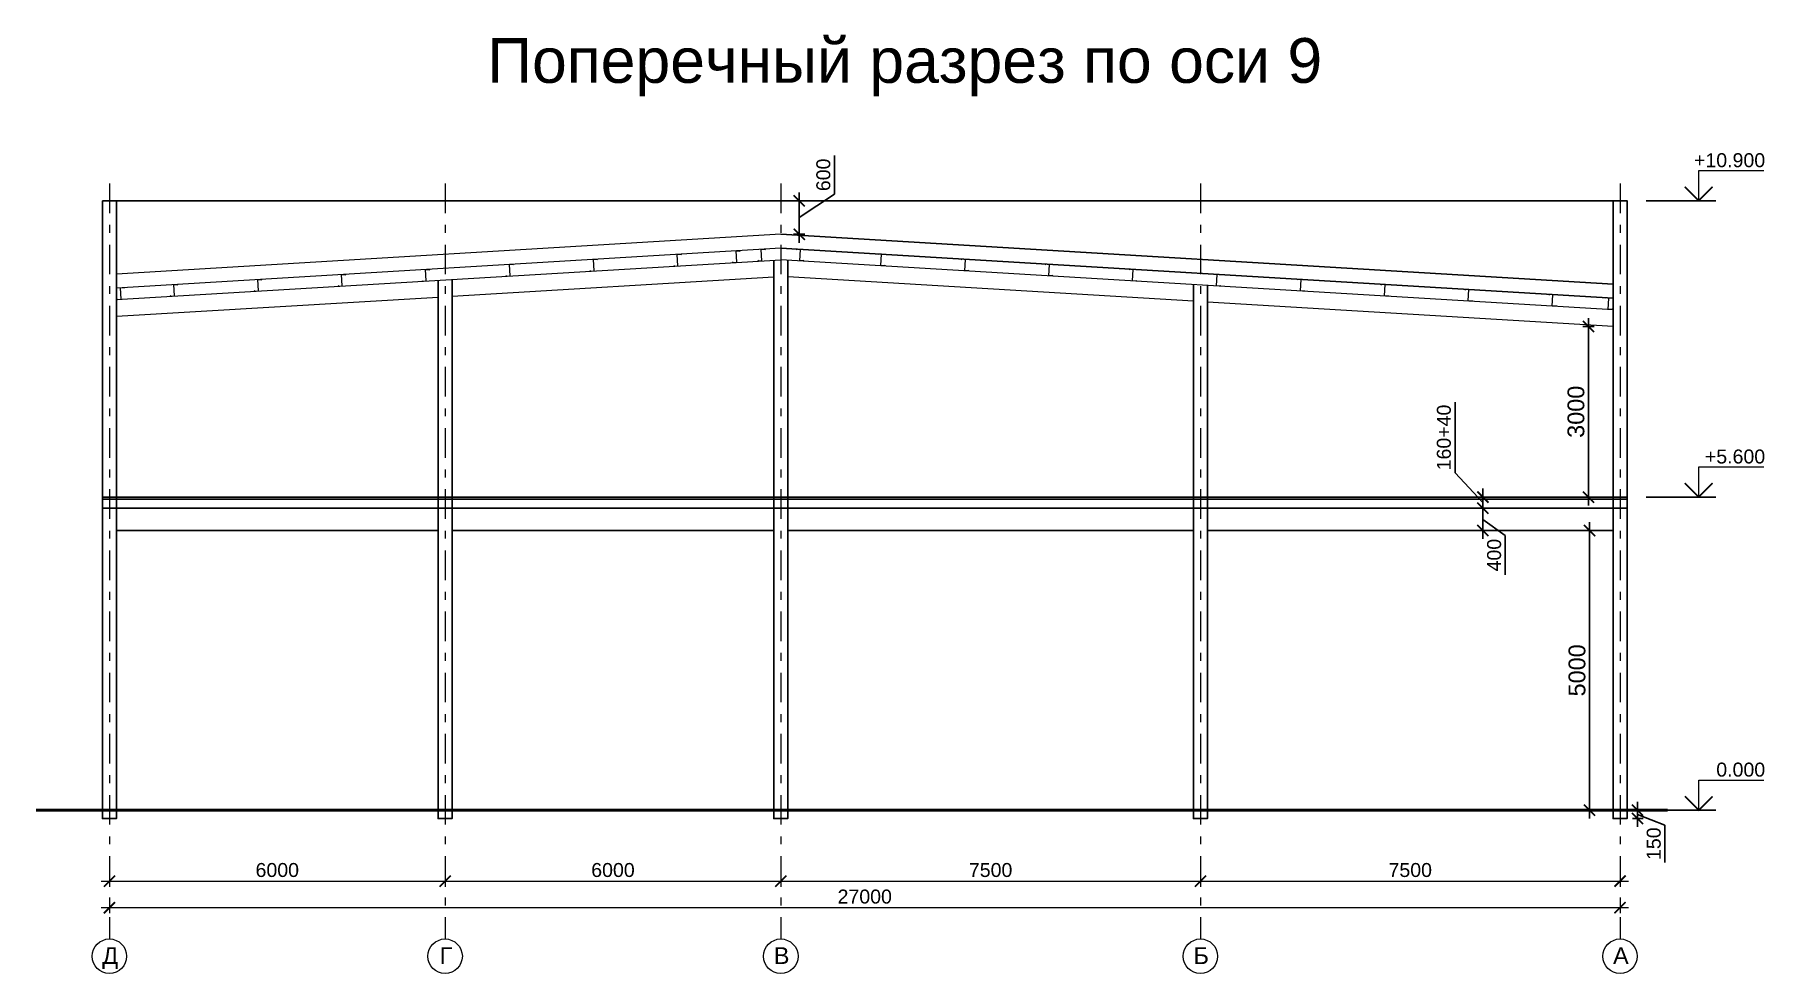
# Model space of a CAD drawing. Header units: millimetres. Extents: x -2648 to 2168491, y -277796 to 297800.
# Drawn here: x 73461 to 104378, y 65254 to 82045 of the extents above; entities that cross this region are included whole.
import ezdxf
from ezdxf.enums import TextEntityAlignment as Align

# ---------------------------------------------------------------- set-up
doc = ezdxf.new("R2010")
doc.units = ezdxf.units.MM
doc.linetypes.add('DIVIDE', pattern=[0])
doc.linetypes.add('Штрихштриховая', pattern=[1093.611073, 529.166651, -211.666656, 141.111112, -211.666656])
doc.layers.get('0').update_dxf_attribs({"lineweight": 0})
doc.layers.get('Defpoints').update_dxf_attribs({"color": 252})
doc.layers.add('Axes', color=1, linetype='Continuous')
doc.layers.add('Text', color=7, linetype='Continuous')
for name, color, linetype, lineweight in [('Dimension', 162, 'Continuous', 25), ('Dimension axis', 152, 'Continuous', 0), ('я_12', 1, 'Continuous', 20)]:
    doc.layers.add(name, color=color, linetype=linetype, lineweight=lineweight)
doc.styles.add('SPDS', font='romans.shx', dxfattribs={"width": 0.8, "oblique": 10})
doc.styles.get("Standard").update_dxf_attribs({"font": 'arial.ttf'})
doc.dimstyles.new('ARKO_TICK', dxfattribs={"dimscale": 100, "dimtxt": 2, "dimasz": 2, "dimexe": 1, "dimexo": 1, "dimgap": 1, "dimtad": 1, "dimdec": 0, "dimzin": 0, "dimdsep": 46, "dimtxsty": 'SPDS', "dimblk": 'OBLIQUE', "dimcen": 2, "dimdle": 1.5, "dimclrd": 256, "dimclre": 256, "dimclrt": 256, "dimadec": 6, "dimazin": 0, "dimtfac": 1, "dimtdec": 0, "dimtix": 1, "dimtmove": 1, "dimatfit": 3, "dimfxl": 1, "dimfxlon": 1, "dimtolj": 1, "dimtzin": 0, "dimarcsym": 0})

# ---------------------------------------------------------------- blocks, each defined once
blk = doc.blocks.new('_ArchTick')
at = {"color": 0, "linetype": 'ByBlock', "const_width": 0.15}
blk.add_lwpolyline([(-0.5, -0.5), (0.5, 0.5)], dxfattribs=at)
blk = doc.blocks.new('*D196')
at = {"layer": 'Defpoints', "color": 0, "lineweight": -2, "ltscale": 100, "transparency": 16777216}
for p in [(74798, 67271), (101798, 67271), (74798, 66429)]:
    blk.add_point(p, dxfattribs=at)
at = {"layer": 'Dimension axis', "ltscale": 100, "transparency": 16777216}
for p, q in [((74798, 66529), (74798, 66329)), ((101798, 66529), (101798, 66329)), ((101948, 66429), (74648, 66429))]:
    blk.add_line(p, q, dxfattribs=at)
at = {"layer": 'Dimension axis', "ltscale": 100, "transparency": 16777216, "xscale": 200, "yscale": 200, "zscale": 200, "rotation": 180}
blk.add_blockref('_ArchTick', (74798, 66429), dxfattribs=at)
at = {"layer": 'Dimension axis', "ltscale": 100, "transparency": 16777216, "xscale": 200, "yscale": 200, "zscale": 200}
blk.add_blockref('_ArchTick', (101798, 66429), dxfattribs=at)
at = {"layer": 'Dimension axis', "ltscale": 100, "transparency": 16777216, "insert": (88298, 66627), "char_height": 300, "attachment_point": 5, "bg_fill": 3, "box_fill_scale": 1.1, "bg_fill_color": 256, "bg_fill_true_color": 13158600, "bg_fill_transparency": 0}
blk.add_mtext('\\A1;{\\H0.83333x;27000}', dxfattribs=at)
blk = doc.blocks.new('*D197')
at = {"layer": 'Defpoints', "color": 0, "lineweight": -2, "ltscale": 100, "transparency": 16777216}
for p in [(94298, 67271), (101798, 67271), (101798, 66905)]:
    blk.add_point(p, dxfattribs=at)
at = {"layer": 'Dimension axis', "ltscale": 100, "transparency": 16777216}
for p, q in [((94148, 66905), (101948, 66905)), ((94298, 67005), (94298, 66805)), ((101798, 67005), (101798, 66805))]:
    blk.add_line(p, q, dxfattribs=at)
at = {"layer": 'Dimension axis', "ltscale": 100, "transparency": 16777216, "xscale": 200, "yscale": 200, "zscale": 200, "rotation": 180}
blk.add_blockref('_ArchTick', (94298, 66905), dxfattribs=at)
at = {"layer": 'Dimension axis', "ltscale": 100, "transparency": 16777216, "xscale": 200, "yscale": 200, "zscale": 200}
blk.add_blockref('_ArchTick', (101798, 66905), dxfattribs=at)
at = {"layer": 'Dimension axis', "ltscale": 100, "transparency": 16777216, "insert": (98048, 67102), "char_height": 300, "attachment_point": 5, "bg_fill": 3, "box_fill_scale": 1.1, "bg_fill_color": 256, "bg_fill_true_color": 13158600, "bg_fill_transparency": 0}
blk.add_mtext('\\A1;{\\H0.83333x;7500}', dxfattribs=at)
blk = doc.blocks.new('*D198')
at = {"layer": 'Defpoints', "color": 0, "lineweight": -2, "ltscale": 100, "transparency": 16777216}
for p in [(86798, 67271), (94298, 67271), (94298, 66905)]:
    blk.add_point(p, dxfattribs=at)
at = {"layer": 'Dimension axis', "ltscale": 100, "transparency": 16777216}
for p, q in [((86648, 66905), (94448, 66905)), ((86798, 67005), (86798, 66805)), ((94298, 67005), (94298, 66805))]:
    blk.add_line(p, q, dxfattribs=at)
at = {"layer": 'Dimension axis', "ltscale": 100, "transparency": 16777216, "xscale": 200, "yscale": 200, "zscale": 200, "rotation": 180}
blk.add_blockref('_ArchTick', (86798, 66905), dxfattribs=at)
at = {"layer": 'Dimension axis', "ltscale": 100, "transparency": 16777216, "xscale": 200, "yscale": 200, "zscale": 200}
blk.add_blockref('_ArchTick', (94298, 66905), dxfattribs=at)
at = {"layer": 'Dimension axis', "ltscale": 100, "transparency": 16777216, "insert": (90548, 67102), "char_height": 300, "attachment_point": 5, "bg_fill": 3, "box_fill_scale": 1.1, "bg_fill_color": 256, "bg_fill_true_color": 13158600, "bg_fill_transparency": 0}
blk.add_mtext('\\A1;{\\H0.83333x;7500}', dxfattribs=at)
blk = doc.blocks.new('*D199')
at = {"layer": 'Defpoints', "color": 0, "lineweight": -2, "ltscale": 100, "transparency": 16777216}
for p in [(80798, 67271), (86798, 67271), (86798, 66905)]:
    blk.add_point(p, dxfattribs=at)
at = {"layer": 'Dimension axis', "ltscale": 100, "transparency": 16777216}
for p, q in [((80648, 66905), (86948, 66905)), ((80798, 67005), (80798, 66805)), ((86798, 67005), (86798, 66805))]:
    blk.add_line(p, q, dxfattribs=at)
at = {"layer": 'Dimension axis', "ltscale": 100, "transparency": 16777216, "xscale": 200, "yscale": 200, "zscale": 200, "rotation": 180}
blk.add_blockref('_ArchTick', (80798, 66905), dxfattribs=at)
at = {"layer": 'Dimension axis', "ltscale": 100, "transparency": 16777216, "xscale": 200, "yscale": 200, "zscale": 200}
blk.add_blockref('_ArchTick', (86798, 66905), dxfattribs=at)
at = {"layer": 'Dimension axis', "ltscale": 100, "transparency": 16777216, "insert": (83798, 67102), "char_height": 300, "attachment_point": 5, "bg_fill": 3, "box_fill_scale": 1.1, "bg_fill_color": 256, "bg_fill_true_color": 13158600, "bg_fill_transparency": 0}
blk.add_mtext('\\A1;{\\H0.83333x;6000}', dxfattribs=at)
blk = doc.blocks.new('*D200')
at = {"layer": 'Defpoints', "color": 0, "lineweight": -2, "ltscale": 100, "transparency": 16777216}
for p in [(74798, 67271), (80798, 67271), (80798, 66905)]:
    blk.add_point(p, dxfattribs=at)
at = {"layer": 'Dimension axis', "ltscale": 100, "transparency": 16777216}
for p, q in [((74648, 66905), (80948, 66905)), ((74798, 67005), (74798, 66805)), ((80798, 67005), (80798, 66805))]:
    blk.add_line(p, q, dxfattribs=at)
at = {"layer": 'Dimension axis', "ltscale": 100, "transparency": 16777216, "xscale": 200, "yscale": 200, "zscale": 200, "rotation": 180}
blk.add_blockref('_ArchTick', (74798, 66905), dxfattribs=at)
at = {"layer": 'Dimension axis', "ltscale": 100, "transparency": 16777216, "xscale": 200, "yscale": 200, "zscale": 200}
blk.add_blockref('_ArchTick', (80798, 66905), dxfattribs=at)
at = {"layer": 'Dimension axis', "ltscale": 100, "transparency": 16777216, "insert": (77798, 67102), "char_height": 300, "attachment_point": 5, "bg_fill": 3, "box_fill_scale": 1.1, "bg_fill_color": 256, "bg_fill_true_color": 13158600, "bg_fill_transparency": 0}
blk.add_mtext('\\A1;{\\H0.83333x;6000}', dxfattribs=at)
blk = doc.blocks.new('Axis CS')
at = {"layer": 'я_12', "linetype": 'Штрихштриховая'}
blk.add_line((0, 13511), (0, 0), dxfattribs=at)
at = {"layer": 'я_12', "linetype": 'Continuous', "ltscale": 5}
blk.add_circle((0, -308), 308, dxfattribs=at)
blk = doc.blocks.new('Elevation')
for p, q in [((0, 0), (0, 538)), ((0, 538), (1161, 538)), ((0, 0), (-247, 247)), ((0, 0), (247, 247))]:
    blk.add_line(p, q)
at = {"lineweight": -2, "ltscale": 100}
blk.add_line((304, 0), (-940, 0), dxfattribs=at)
at = {"lineweight": -2, "ltscale": 100, "const_width": 30}
blk.add_lwpolyline([(-247, 247), (0, 0), (247, 247)], dxfattribs=at)
blk = doc.blocks.new('*D201')
at = {"layer": 'Defpoints', "color": 0, "lineweight": -2, "ltscale": 100, "transparency": 16777216}
for p in [(86798, 79073), (87127, 79073), (86798, 78473)]:
    blk.add_point(p, dxfattribs=at)
at = {"layer": 'Dimension', "ltscale": 100, "transparency": 16777216}
for p, q in [((87757, 79189), (87757, 79882)), ((87127, 78323), (87127, 79223)), ((87127, 78773), (87757, 79189)), ((87027, 79073), (87227, 79073)), ((87027, 78473), (87227, 78473))]:
    blk.add_line(p, q, dxfattribs=at)
at = {"layer": 'Dimension', "ltscale": 100, "transparency": 16777216, "xscale": 200, "yscale": 200, "zscale": 200}
for p, rotation in [((87127, 79073), 90), ((87127, 78473), 270)]:
    blk.add_blockref('_ArchTick', p, dxfattribs=dict(at, rotation=rotation))
at = {"layer": 'Dimension', "ltscale": 100, "transparency": 16777216, "insert": (87559, 79536), "char_height": 250, "attachment_point": 5, "rotation": 90, "bg_fill": 3, "box_fill_scale": 1.1, "bg_fill_color": 256, "bg_fill_true_color": 13158600, "bg_fill_transparency": 0}
blk.add_mtext('\\A1;600', dxfattribs=at)
blk = doc.blocks.new('*D202')
at = {"layer": 'Defpoints', "color": 0, "lineweight": -2, "ltscale": 100, "transparency": 16777216}
for p in [(101673, 76825), (101234, 73774), (101673, 73774)]:
    blk.add_point(p, dxfattribs=at)
at = {"layer": 'Dimension', "ltscale": 100, "transparency": 16777216}
for p, q in [((101334, 76825), (101134, 76825)), ((101234, 76975), (101234, 73624)), ((101334, 73774), (101134, 73774))]:
    blk.add_line(p, q, dxfattribs=at)
at = {"layer": 'Dimension', "ltscale": 100, "transparency": 16777216, "xscale": 200, "yscale": 200, "zscale": 200}
for p, rotation in [((101234, 76825), 90), ((101234, 73774), 270)]:
    blk.add_blockref('_ArchTick', p, dxfattribs=dict(at, rotation=rotation))
at = {"layer": 'Dimension', "ltscale": 100, "transparency": 16777216, "insert": (101011, 75299), "char_height": 300, "attachment_point": 5, "rotation": 90, "bg_fill": 3, "box_fill_scale": 1.1, "bg_fill_color": 256, "bg_fill_true_color": 13158600, "bg_fill_transparency": 0}
blk.add_mtext('\\A1;3000', dxfattribs=at)
blk = doc.blocks.new('*D203')
at = {"layer": 'Defpoints', "color": 0, "lineweight": -2, "ltscale": 100, "transparency": 16777216}
for p in [(101673, 73174), (101253, 68174), (101673, 68174)]:
    blk.add_point(p, dxfattribs=at)
at = {"layer": 'Dimension', "ltscale": 100, "transparency": 16777216}
for p, q in [((101253, 73324), (101253, 68024)), ((101353, 73174), (101153, 73174)), ((101353, 68174), (101153, 68174))]:
    blk.add_line(p, q, dxfattribs=at)
at = {"layer": 'Dimension', "ltscale": 100, "transparency": 16777216, "xscale": 200, "yscale": 200, "zscale": 200}
for p, rotation in [((101253, 73174), 90), ((101253, 68174), 270)]:
    blk.add_blockref('_ArchTick', p, dxfattribs=dict(at, rotation=rotation))
at = {"layer": 'Dimension', "ltscale": 100, "transparency": 16777216, "insert": (101030, 70674), "char_height": 300, "attachment_point": 5, "rotation": 90, "bg_fill": 3, "box_fill_scale": 1.1, "bg_fill_color": 256, "bg_fill_true_color": 13158600, "bg_fill_transparency": 0}
blk.add_mtext('\\A1;5000', dxfattribs=at)
blk = doc.blocks.new('*D234')
at = {"layer": 'Defpoints', "color": 0, "lineweight": -2, "ltscale": 100, "transparency": 16777216}
blk.add_point((99334, 73574), dxfattribs=at)
at = {"layer": 'Dimension', "ltscale": 100, "transparency": 16777216}
for p, q in [((99346, 73724), (99346, 73024)), ((99346, 73574), (99446, 73574)), ((99346, 73374), (99746, 73086)), ((99346, 73174), (99446, 73174)), ((99746, 73086), (99746, 72385))]:
    blk.add_line(p, q, dxfattribs=at)
at = {"layer": 'Dimension', "ltscale": 100, "transparency": 16777216, "xscale": 200, "yscale": 200, "zscale": 200, "rotation": 90}
blk.add_blockref('_ArchTick', (99346, 73574), dxfattribs=at)
at = {"layer": 'Dimension', "ltscale": 100, "transparency": 16777216, "insert": (99548, 72735), "char_height": 250, "attachment_point": 5, "rotation": 90, "bg_fill": 3, "box_fill_scale": 1.1, "bg_fill_color": 256, "bg_fill_true_color": 13158600, "bg_fill_transparency": 0}
blk.add_mtext('\\A1;400', dxfattribs=at)
at = {"layer": 'Defpoints', "color": 0, "lineweight": -2, "ltscale": 100, "transparency": 16777216}
for p in [(99334, 73174), (99346, 73174)]:
    blk.add_point(p, dxfattribs=at)
at = {"layer": 'Dimension', "ltscale": 100, "transparency": 16777216, "xscale": 200, "yscale": 200, "zscale": 200, "rotation": 270}
blk.add_blockref('_ArchTick', (99346, 73174), dxfattribs=at)
blk = doc.blocks.new('*D235')
at = {"layer": 'Defpoints', "color": 0, "lineweight": -2, "ltscale": 100, "transparency": 16777216}
for p in [(99346, 73774), (99346, 73774), (99346, 73574)]:
    blk.add_point(p, dxfattribs=at)
at = {"layer": 'Dimension', "ltscale": 100, "transparency": 16777216}
for p, q in [((98848, 74209), (98848, 75469)), ((99346, 73674), (98848, 74209)), ((99346, 73424), (99346, 73924)), ((99346, 73774), (99246, 73774)), ((99346, 73574), (99246, 73574))]:
    blk.add_line(p, q, dxfattribs=at)
at = {"layer": 'Dimension', "ltscale": 100, "transparency": 16777216, "xscale": 200, "yscale": 200, "zscale": 200}
for p, rotation in [((99346, 73774), 90), ((99346, 73574), 270)]:
    blk.add_blockref('_ArchTick', p, dxfattribs=dict(at, rotation=rotation))
at = {"layer": 'Dimension', "ltscale": 100, "transparency": 16777216, "insert": (98650, 74839), "char_height": 250, "attachment_point": 5, "rotation": 90, "bg_fill": 3, "box_fill_scale": 1.1, "bg_fill_color": 256, "bg_fill_true_color": 13158600, "bg_fill_transparency": 0}
blk.add_mtext('\\A1;160+40', dxfattribs=at)
blk = doc.blocks.new('*D236')
at = {"layer": 'Defpoints', "color": 0, "lineweight": -2, "ltscale": 100, "transparency": 16777216}
for p in [(101923, 68174), (101923, 68024), (102111, 68174)]:
    blk.add_point(p, dxfattribs=at)
at = {"layer": 'Dimension', "ltscale": 100, "transparency": 16777216}
for p, q in [((102023, 68174), (102211, 68174)), ((102023, 68024), (102211, 68024)), ((102111, 67874), (102111, 68324)), ((102111, 68099), (102598, 67908)), ((102598, 67908), (102598, 67240))]:
    blk.add_line(p, q, dxfattribs=at)
at = {"layer": 'Dimension', "ltscale": 100, "transparency": 16777216, "xscale": 200, "yscale": 200, "zscale": 200, "rotation": 90}
blk.add_blockref('_ArchTick', (102111, 68174), dxfattribs=at)
at = {"layer": 'Dimension', "ltscale": 100, "transparency": 16777216, "insert": (102401, 67574), "char_height": 250, "attachment_point": 5, "rotation": 90, "bg_fill": 3, "box_fill_scale": 1.1, "bg_fill_color": 256, "bg_fill_true_color": 13158600, "bg_fill_transparency": 0}
blk.add_mtext('\\A1;150', dxfattribs=at)
at = {"layer": 'Dimension', "ltscale": 100, "transparency": 16777216, "xscale": 200, "yscale": 200, "zscale": 200, "rotation": 270}
blk.add_blockref('_ArchTick', (102111, 68024), dxfattribs=at)

msp = doc.modelspace()

# ---------------------------------------------------------------- linework, layer by layer
at = {"lineweight": -2, "ltscale": 100}
for p, q in [((101922.8, 79073.3), (74672.8, 79073.3)), ((101672.8, 77580.9), (86797.8, 78473.4)), ((101672.8, 77330.9), (86797.8, 78223.4)), ((101922.8, 73774.1), (74672.8, 73774.1)), ((80672.8, 73174.1), (74922.8, 73174.1)), ((86672.8, 73174.1), (80922.8, 73174.1)), ((94172.8, 73174.1), (86922.8, 73174.1)), ((101672.8, 73174.1), (94422.8, 73174.1))]:
    msp.add_line(p, q, dxfattribs=at)
at = {"linetype": 'DIVIDE'}
for p, q in [((86797.8, 78473.4), (74922.8, 77760.9)), ((86797.8, 78223.4), (74922.8, 77510.9))]:
    msp.add_line(p, q, dxfattribs=at)
at = {"linetype": 'Continuous'}
for p, q in [((74922.8, 77307.5), (86797.8, 78018.1)), ((81947.8, 77932.4), (82011.2, 77936.2)), ((81959.9, 77729.7), (81947.8, 77932.4)), ((82011.2, 77936.2), (82022.2, 77924.6)), ((83447.8, 78022.4), (83511.2, 78026.2)), ((83459.9, 77819.7), (83447.8, 78022.4)), ((83511.2, 78026.2), (83522.2, 78014.6)), ((84885.6, 77917.6), (84896.6, 77905.9)), ((84947.8, 78112.4), (85011.2, 78116.2)), ((84959.9, 77909.7), (84947.8, 78112.4)), ((85011.2, 78116.2), (85022.2, 78104.6)), ((85935.6, 77980.6), (85946.6, 77968.9)), ((85946.6, 77968.9), (86009.9, 77972.7)), ((85997.8, 78175.4), (86061.2, 78179.2)), ((86009.9, 77972.7), (85997.8, 78175.4)), ((86061.2, 78179.2), (86072.2, 78167.6)), ((86385.6, 78007.6), (86396.6, 77995.9)), ((86396.6, 77995.9), (86459.9, 77999.7)), ((86447.8, 78202.4), (86511.2, 78206.2)), ((86459.9, 77999.7), (86447.8, 78202.4)), ((86511.2, 78206.2), (86522.2, 78194.6)), ((101672.8, 77124.6), (86797.8, 78018.1)), ((87084.4, 78206.1), (87073.4, 78194.5)), ((87147.8, 78202.3), (87084.4, 78206.1)), ((87135.6, 77999.7), (87147.8, 78202.3)), ((87199, 77995.9), (87135.6, 77999.7)), ((87210, 78007.5), (87199, 77995.9)), ((88534.4, 78118.8), (88523.4, 78107.2)), ((88597.8, 78115), (88534.4, 78118.8)), ((88585.6, 77912.4), (88597.8, 78115)), ((88649, 77908.6), (88585.6, 77912.4)), ((88660, 77920.2), (88649, 77908.6)), ((90034.4, 78028.5), (90023.4, 78016.9)), ((90097.8, 78024.7), (90034.4, 78028.5)), ((90085.6, 77822.1), (90097.8, 78024.7)), ((91534.4, 77938.2), (91523.4, 77926.6)), ((91597.8, 77934.4), (91534.4, 77938.2)), ((91585.6, 77731.8), (91597.8, 77934.4)), ((77447.8, 77662.4), (77511.2, 77666.2)), ((77459.9, 77459.7), (77447.8, 77662.4)), ((77511.2, 77666.2), (77522.2, 77654.6)), ((78947.8, 77752.4), (79011.2, 77756.2)), ((78959.9, 77549.7), (78947.8, 77752.4)), ((79011.2, 77756.2), (79022.2, 77744.6)), ((80385.6, 77647.6), (80396.6, 77635.9)), ((80396.6, 77635.9), (80459.9, 77639.7)), ((80447.8, 77842.4), (80511.2, 77846.2)), ((80459.9, 77639.7), (80447.8, 77842.4)), ((80511.2, 77846.2), (80522.2, 77834.6)), ((80922.8, 77366.5), (86672.8, 77710.6)), ((81885.6, 77737.6), (81896.6, 77725.9)), ((81896.6, 77725.9), (81959.9, 77729.7)), ((83385.6, 77827.6), (83396.6, 77815.9)), ((83396.6, 77815.9), (83459.9, 77819.7)), ((84896.6, 77905.9), (84959.9, 77909.7)), ((94172.8, 77275.1), (86922.8, 77710.6)), ((90149, 77818.3), (90085.6, 77822.1)), ((90160, 77829.9), (90149, 77818.3)), ((91649, 77728), (91585.6, 77731.8)), ((91660, 77739.6), (91649, 77728)), ((93034.4, 77848), (93023.4, 77836.3)), ((93097.8, 77844.1), (93034.4, 77848)), ((93085.6, 77641.5), (93097.8, 77844.1)), ((93149, 77637.7), (93085.6, 77641.5)), ((93160, 77649.3), (93149, 77637.7)), ((94534.4, 77757.7), (94523.4, 77746)), ((94597.8, 77753.8), (94534.4, 77757.7)), ((94585.6, 77551.2), (94597.8, 77753.8)), ((96034.4, 77667.4), (96023.4, 77655.8)), ((96097.8, 77663.6), (96034.4, 77667.4)), ((96085.6, 77460.9), (96097.8, 77663.6)), ((74922.8, 77007.5), (80672.8, 77351.6)), ((74931.2, 77320.3), (74942.2, 77308.7)), ((74942.2, 77308.7), (75005.6, 77312.5)), ((74993.4, 77515.1), (75056.8, 77518.9)), ((75005.6, 77312.5), (74993.4, 77515.1)), ((75056.8, 77518.9), (75067.8, 77507.3)), ((75885.6, 77377.6), (75896.6, 77365.9)), ((75896.6, 77365.9), (75959.9, 77369.7)), ((75947.8, 77572.4), (76011.2, 77576.2)), ((75959.9, 77369.7), (75947.8, 77572.4)), ((76011.2, 77576.2), (76022.2, 77564.6)), ((77385.6, 77467.6), (77396.6, 77455.9)), ((77396.6, 77455.9), (77459.9, 77459.7)), ((78885.6, 77557.6), (78896.6, 77545.9)), ((78896.6, 77545.9), (78959.9, 77549.7)), ((94649, 77547.4), (94585.6, 77551.2)), ((94660, 77559), (94649, 77547.4)), ((96149, 77457.1), (96085.6, 77460.9)), ((96160, 77468.7), (96149, 77457.1)), ((97534.4, 77577.1), (97523.4, 77565.5)), ((97597.8, 77573.3), (97534.4, 77577.1)), ((97585.6, 77370.6), (97597.8, 77573.3)), ((97649, 77366.8), (97585.6, 77370.6)), ((97660, 77378.4), (97649, 77366.8)), ((99034.4, 77486.8), (99023.4, 77475.2)), ((99097.8, 77483), (99034.4, 77486.8)), ((99085.6, 77280.3), (99097.8, 77483)), ((100534.4, 77396.5), (100523.4, 77384.9)), ((100597.8, 77392.7), (100534.4, 77396.5)), ((100585.6, 77190), (100597.8, 77392.7)), ((101534.6, 77336.5), (101523.6, 77324.8)), ((101598, 77332.6), (101534.6, 77336.5)), ((101585.8, 77130), (101598, 77332.6)), ((101672.8, 76824.6), (94422.8, 77260.1)), ((99149, 77276.5), (99085.6, 77280.3)), ((99160, 77288.1), (99149, 77276.5)), ((100649, 77186.2), (100585.6, 77190)), ((100660, 77197.8), (100649, 77186.2)), ((101649.2, 77126.2), (101585.8, 77130)), ((101660.2, 77137.8), (101649.2, 77126.2))]:
    msp.add_line(p, q, dxfattribs=at)
at = {"lineweight": -2, "ltscale": 100}
for points in [[(74672.8, 79073.3), (74922.8, 79073.3), (74922.8, 68024.1), (74672.8, 68024.1)], [(101672.8, 79073.3), (101922.8, 79073.3), (101922.8, 68024.1), (101672.8, 68024.1)]]:
    msp.add_lwpolyline(points, close=True, dxfattribs=at)
for points in [[(86922.8, 78010.6), (86922.8, 68024.1), (86672.8, 68024.1), (86672.8, 78010.6)], [(80922.8, 77666.5), (80922.8, 68024.1), (80672.8, 68024.1), (80672.8, 77651.6)], [(94422.8, 77560.1), (94422.8, 68024.1), (94172.8, 68024.1), (94172.8, 77575.1)]]:
    msp.add_lwpolyline(points, dxfattribs=at)
at = {"lineweight": -2, "ltscale": 100, "const_width": 50}
msp.add_lwpolyline([(73485.5, 68174.1), (102651.1, 68174.1)], dxfattribs=at)

# ---------------------------------------------------------------- block references
at = {"lineweight": -2}
for p in [(103204.2, 79073.3), (103204.2, 73774.1), (103204.2, 68174.1)]:
    msp.add_blockref('Elevation', p, dxfattribs=at)

# ---------------------------------------------------------------- texts
for s, p in [('+10.900', (104391.7, 79673.5)), ('+5.600', (104391.7, 74374.2)), ('0.000', (104391.7, 68774.2))]:
    msp.add_text(s, height=250).set_placement(p, align=Align.RIGHT)
at = {"layer": 'Axes'}
for s, p in [('Д', (74812.6, 65422.2)), ('Г', (80812.6, 65422.2)), ('В', (86812.6, 65422.2)), ('Б', (94312.6, 65422.2)), ('А', (101812.6, 65422.2))]:
    msp.add_text(s, height=300, dxfattribs=at).set_placement(p, align=Align.CENTER)
at = {"layer": 'Text', "insert": (89011.3, 81461.4), "char_height": 800, "attachment_point": 5}
msp.add_mtext('Поперечный разрез по оси 9', dxfattribs=at)

# ---------------------------------------------------------------- dimensions: what is measured, and where the dimension line sits
at = {"layer": 'Dimension axis', "ltscale": 100}
dim = msp.add_linear_dim(base=(74797.8, 66429.3), p1=(101797.8, 67271.3), p2=(74797.8, 67271.3), angle=180, text='{\\H0.83333x;<>}', dimstyle='ARKO_TICK', override={"dimtxt": 3, "dimgap": 0.7, "dimtxsty": 'Standard', "dimblk1": 'ArchTick', "dimblk2": 'ArchTick', "dimsah": 1, "dimtmove": 0, "dimtfill": 1, "dimlwd": 65535, "dimlwe": 65535, "dimarcsym": 2}, dxfattribs=at)
dim.commit()
dim.dimension.update_dxf_attribs({"geometry": '*D196', "text_midpoint": (88297.8, 66429.3), "dimtype": 160})

# ---------------------------------------------------------------- next in the draw order: dimensions: what is measured, and where the dimension line sits
dim = msp.add_linear_dim(base=(101797.8, 66904.7), p1=(94297.8, 67271.3), p2=(101797.8, 67271.3), angle=180, text='{\\H0.83333x;<>}', dimstyle='ARKO_TICK', override={"dimtxt": 3, "dimgap": 0.7, "dimtxsty": 'Standard', "dimblk1": 'ArchTick', "dimblk2": 'ArchTick', "dimsah": 1, "dimtfill": 1, "dimlwd": 65535, "dimlwe": 65535, "dimarcsym": 2}, dxfattribs=at)
dim.commit()
dim.dimension.update_dxf_attribs({"geometry": '*D197', "text_midpoint": (98047.8, 67102.3)})

# ---------------------------------------------------------------- next in the draw order: block references
at = {"layer": 'Axes', "lineweight": -2}
msp.add_blockref('Axis CS', (101797.8, 65870), dxfattribs=at)

# ---------------------------------------------------------------- next in the draw order: dimensions: what is measured, and where the dimension line sits
at = {"layer": 'Dimension axis', "ltscale": 100}
dim = msp.add_linear_dim(base=(94297.8, 66904.7), p1=(86797.8, 67271.3), p2=(94297.8, 67271.3), angle=180, text='{\\H0.83333x;<>}', dimstyle='ARKO_TICK', override={"dimtxt": 3, "dimgap": 0.7, "dimtxsty": 'Standard', "dimblk1": 'ArchTick', "dimblk2": 'ArchTick', "dimsah": 1, "dimtfill": 1, "dimlwd": 65535, "dimlwe": 65535, "dimarcsym": 2}, dxfattribs=at)
dim.commit()
dim.dimension.update_dxf_attribs({"geometry": '*D198', "text_midpoint": (90547.8, 67102.3)})

# ---------------------------------------------------------------- next in the draw order: block references
at = {"layer": 'Axes', "lineweight": -2}
msp.add_blockref('Axis CS', (94297.8, 65870), dxfattribs=at)

# ---------------------------------------------------------------- next in the draw order: dimensions: what is measured, and where the dimension line sits
at = {"layer": 'Dimension', "ltscale": 100}
dim = msp.add_linear_dim(base=(101234.5, 73774.1), p1=(101672.8, 76824.6), p2=(101672.8, 73774.1), angle=90, text='3000', dimstyle='ARKO_TICK', override={"dimtxt": 3, "dimgap": 0.7, "dimtxsty": 'Standard', "dimblk1": 'ArchTick', "dimblk2": 'ArchTick', "dimsah": 1, "dimtfill": 1, "dimlwd": 65535, "dimlwe": 65535, "dimarcsym": 2}, dxfattribs=at)
dim.commit()
dim.dimension.update_dxf_attribs({"geometry": '*D202', "text_midpoint": (101011.2, 75299.3)})
dim = msp.add_linear_dim(base=(101253.4, 68174.1), p1=(101672.8, 73174.1), p2=(101672.8, 68174.1), angle=90, dimstyle='ARKO_TICK', override={"dimtxt": 3, "dimgap": 0.7, "dimtxsty": 'Standard', "dimblk1": 'ArchTick', "dimblk2": 'ArchTick', "dimsah": 1, "dimtfill": 1, "dimlwd": 65535, "dimlwe": 65535, "dimarcsym": 2}, dxfattribs=at)
dim.commit()
dim.dimension.update_dxf_attribs({"geometry": '*D203', "text_midpoint": (101030.2, 70674.1)})
dim = msp.add_linear_dim(base=(102110.8, 68174.1), p1=(101922.8, 68024.1), p2=(101922.8, 68174.1), angle=90, dimstyle='ARKO_TICK', override={"dimtxt": 2.5, "dimgap": 0.7, "dimtxsty": 'Standard', "dimblk1": 'ArchTick', "dimblk2": 'ArchTick', "dimsah": 1, "dimtfill": 1, "dimlwd": 65535, "dimlwe": 65535, "dimarcsym": 2}, dxfattribs=at)
dim.commit()
dim.dimension.update_dxf_attribs({"geometry": '*D236', "text_midpoint": (102598.2, 67837.6), "dimtype": 160})
at = {"layer": 'Dimension axis', "ltscale": 100}
dim = msp.add_linear_dim(base=(86797.8, 66904.7), p1=(80797.8, 67271.3), p2=(86797.8, 67271.3), angle=180, text='{\\H0.83333x;<>}', dimstyle='ARKO_TICK', override={"dimtxt": 3, "dimgap": 0.7, "dimtxsty": 'Standard', "dimblk1": 'ArchTick', "dimblk2": 'ArchTick', "dimsah": 1, "dimtfill": 1, "dimlwd": 65535, "dimlwe": 65535, "dimarcsym": 2}, dxfattribs=at)
dim.commit()
dim.dimension.update_dxf_attribs({"geometry": '*D199', "text_midpoint": (83797.8, 67102.3)})

# ---------------------------------------------------------------- next in the draw order: linework, layer by layer
at = {"lineweight": -2, "ltscale": 100}
for p, q in [((101922.8, 73734.1), (74672.8, 73734.1)), ((101922.8, 73574.1), (74672.8, 73574.1))]:
    msp.add_line(p, q, dxfattribs=at)

# ---------------------------------------------------------------- next in the draw order: block references
at = {"layer": 'Axes', "lineweight": -2}
msp.add_blockref('Axis CS', (86797.8, 65870), dxfattribs=at)

# ---------------------------------------------------------------- next in the draw order: dimensions: what is measured, and where the dimension line sits
at = {"layer": 'Dimension axis', "ltscale": 100}
dim = msp.add_linear_dim(base=(80797.8, 66904.7), p1=(74797.8, 67271.3), p2=(80797.8, 67271.3), angle=180, text='{\\H0.83333x;<>}', dimstyle='ARKO_TICK', override={"dimtxt": 3, "dimgap": 0.7, "dimtxsty": 'Standard', "dimblk1": 'ArchTick', "dimblk2": 'ArchTick', "dimsah": 1, "dimtfill": 1, "dimlwd": 65535, "dimlwe": 65535, "dimarcsym": 2}, dxfattribs=at)
dim.commit()
dim.dimension.update_dxf_attribs({"geometry": '*D200', "text_midpoint": (77797.8, 67102.3)})

# ---------------------------------------------------------------- next in the draw order: block references
at = {"layer": 'Axes', "lineweight": -2}
for p in [(74797.8, 65870), (80797.8, 65870)]:
    msp.add_blockref('Axis CS', p, dxfattribs=at)

# ---------------------------------------------------------------- next in the draw order: dimensions: what is measured, and where the dimension line sits
at = {"layer": 'Dimension', "ltscale": 100}
for base, p1, p2, picture, middle in [((87126.5, 79073.3), (86797.8, 78473.4), (86797.8, 79073.3), '*D201', (87756.9, 79259.3)), ((99346.1, 73174.1), (99334, 73574.1), (99334, 73174.1), '*D234', (99746.1, 73016.2))]:
    dim = msp.add_linear_dim(base=base, p1=p1, p2=p2, angle=90, dimstyle='ARKO_TICK', override={"dimtxt": 2.5, "dimgap": 0.7, "dimtxsty": 'Standard', "dimblk1": 'ArchTick', "dimblk2": 'ArchTick', "dimsah": 1, "dimtfill": 1, "dimlwd": 65535, "dimlwe": 65535, "dimarcsym": 2}, dxfattribs=at)
    dim.commit()
    dim.dimension.update_dxf_attribs({"geometry": picture, "text_midpoint": middle, "dimtype": 160})

# ---------------------------------------------------------------- next in the draw order: dimensions: what is measured, and where the dimension line sits
dim = msp.add_linear_dim(base=(99346.1, 73774.1), p1=(99346.1, 73574.1), p2=(99346.1, 73774.1), angle=90, text='160+40', dimstyle='ARKO_TICK', override={"dimtxt": 2.5, "dimgap": 0.7, "dimtxsty": 'Standard', "dimblk1": 'ArchTick', "dimblk2": 'ArchTick', "dimsah": 1, "dimtfill": 1, "dimlwd": 65535, "dimlwe": 65535, "dimarcsym": 2}, dxfattribs=at)
dim.commit()
dim.dimension.update_dxf_attribs({"geometry": '*D235', "text_midpoint": (98847.7, 74278.5), "dimtype": 160})

doc.saveas('drawing.dxf')
